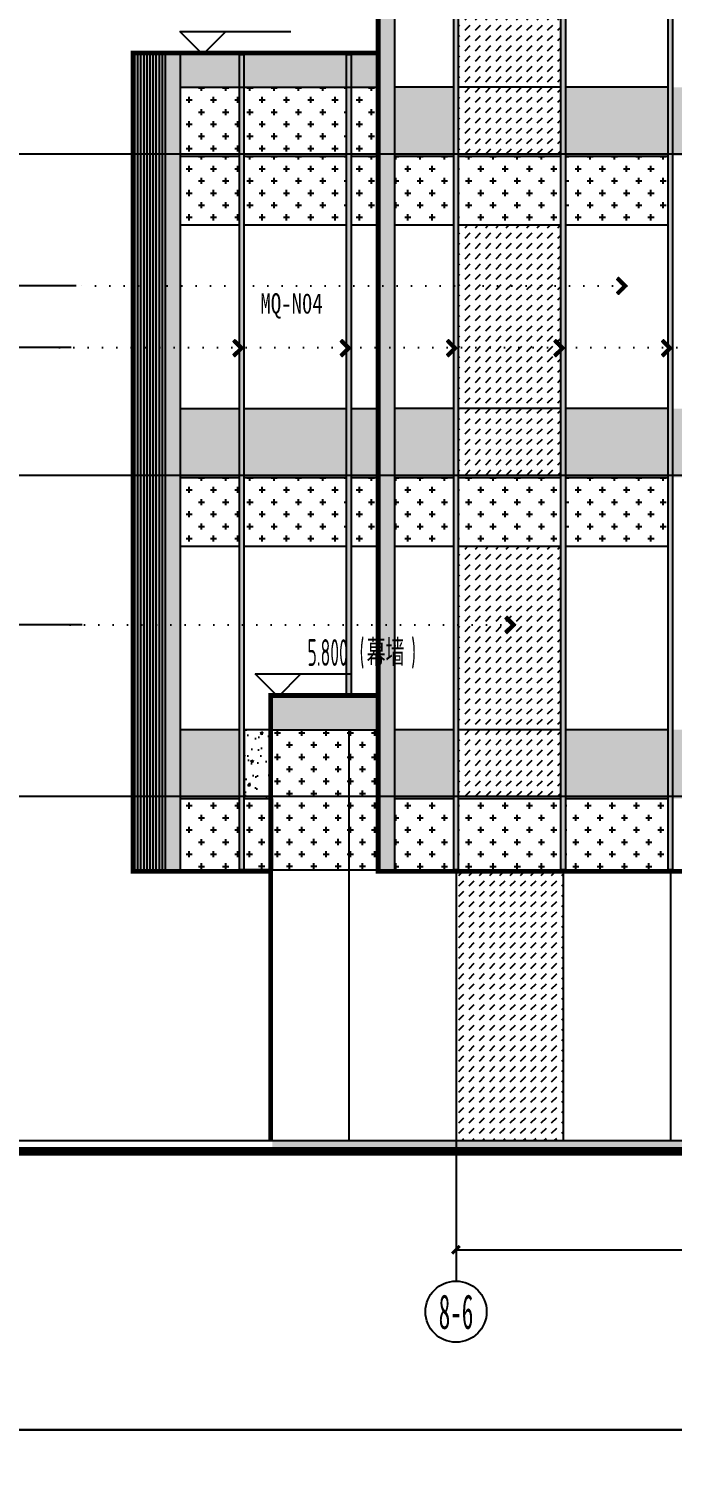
# Model space of a CAD drawing. Extents: x -863035 to 270371, y -8918 to 240488.
# Drawn here: x -387769 to -379364, y 54071 to 72891 of the extents above; entities that cross this region are included whole.
import ezdxf
from ezdxf.enums import TextEntityAlignment as Align

# ---------------------------------------------------------------- set-up
doc = ezdxf.new("R2010")
doc.units = 0
doc.header["$LTSCALE"] = 1000
doc.header["$MEASUREMENT"] = 0
doc.linetypes.add('109-34 轴网$0$L1$0$$AUDIT_BAD_LTYPE1', pattern=[0])
doc.linetypes.add('DOT2', pattern=[0.125, 0, -0.125])
for name, color, linetype in [('01-标注_标高', 200, 'Continuous'), ('01-标注_符号', 200, 'Continuous'), ('01-标注_轴线坐标', 132, 'Continuous'), ('02-TEXT_标注', 130, 'Continuous'), ('02-TEXT_轴号', 7, 'Continuous'), ('05-填充_156', 156, 'Continuous'), ('05-填充_18', 18, 'Continuous'), ('05-填充_天正', 26, 'Continuous'), ('A-C_窗', 140, 'Continuous'), ('AXIS_TEXT', 7, 'Continuous'), ('D_铝板', 181, 'Continuous'), ('E-立面', 255, 'Continuous'), ('E-立面轮廓', 241, 'Continuous')]:
    doc.layers.add(name, color=color, linetype=linetype)
doc.layers.add('04-不打印_辅助线', color=165, linetype='Continuous', plot=False)
doc.styles.add('_TCH_AXIS', font='STXIHEI.TTF')
doc.styles.add('_TCH_DIM', font='ROS1', dxfattribs={"width": 0.75, "bigfont": 'JD'})
doc.styles.add('_TCH_DIM_T3', font='ROS1', dxfattribs={"width": 0.75, "bigfont": 'JD'})
doc.styles.add('_TCH_LABEL', font='', dxfattribs={"width": 0.75})
doc.styles.add('COMPLEX', font='COMPLEX')
doc.styles.add('logo-3', font='', dxfattribs={"width": 0.8})
doc.styles.get('_TCH_LABEL').set_extended_font_data('SimSun')
doc.styles.get('logo-3').set_extended_font_data('SimSun')
doc.dimstyles.new('_TCH_ARCH&&100', dxfattribs={"dimtxt": 350, "dimasz": 100, "dimexe": 250, "dimexo": 300, "dimgap": 100, "dimtad": 1, "dimdec": 0, "dimzin": 0, "dimdsep": 46, "dimtxsty": '_TCH_DIM_T3', "dimblk": 'ARCHTICK', "dimcen": 0.09, "dimclrt": 7, "dimazin": 2, "dimtfac": 1, "dimtdec": 0, "dimtix": 1, "dimtmove": 2, "dimatfit": 3, "dimfxl": 0, "dimtolj": 1, "dimtzin": 0, "dimarcsym": 0})
doc.dimstyles.new('副本 ISO-1', dxfattribs={"dimtxt": 2.5, "dimasz": 1.5, "dimexe": 1.25, "dimexo": 0.625, "dimtad": 1, "dimdec": 0, "dimtxsty": 'logo-3', "dimblk": 'ARCHTICK', "dimcen": 2.5, "dimdle": 1, "dimadec": 0, "dimazin": 0, "dimtfac": 1, "dimtdec": 0, "dimtix": 1, "dimtmove": 0, "dimatfit": 3, "dimldrblk": 'AR', "dimfxl": 0, "dimarcsym": 0})
pattern_1 = [(0, (-514618.61, -72520.96), (158.75, 158.75), [79.375, -238.125]), (90, (-514578.92, -72560.65), (-158.75, 158.75), [79.375, -238.125])]
pattern_2 = [(0, (-514618.61, -68320.96), (158.75, 158.75), [79.375, -238.125]), (90, (-514578.92, -68360.65), (-158.75, 158.75), [79.375, -238.125])]
pattern_3 = [(0, (-514618.61, -67420.96), (158.75, 158.75), [79.375, -238.125]), (90, (-514578.92, -67460.65), (-158.75, 158.75), [79.375, -238.125])]
pattern_4 = [(0, (-911134.57, 9553.57), (158.75, 158.75), [79.375, -238.125]), (90, (-911094.88, 9513.88), (-158.75, 158.75), [79.375, -238.125])]

# ---------------------------------------------------------------- blocks, each defined once
blk = doc.blocks.new('*U25')
at = {"layer": '05-填充_18'}
h = blk.add_hatch(color=256, dxfattribs=at)
h.dxf.hatch_style = 1
h.paths.add_polyline_path([(60, -10350), (0, -10350), (0, 310), (60, 310)])
blk.add_lwpolyline([(60, -10350), (0, -10350), (0, 310), (60, 310)], close=True)
blk = doc.blocks.new('*U32')
at = {"layer": '05-填充_18'}
h = blk.add_hatch(color=256, dxfattribs=at)
h.dxf.hatch_style = 1
h.paths.add_polyline_path([(60, -8090), (0, -8090), (0, 310), (60, 310)])
blk.add_lwpolyline([(60, -8090), (0, -8090), (0, 310), (60, 310)], close=True)
blk = doc.blocks.new('*U23')
at = {"layer": '05-填充_18'}
h = blk.add_hatch(color=256, dxfattribs=at)
h.dxf.hatch_style = 1
h.paths.add_polyline_path([(60, -15050), (0, -15050), (0, 310), (60, 310)])
blk.add_lwpolyline([(60, -15050), (0, -15050), (0, 310), (60, 310)], close=True)
blk = doc.blocks.new('_ArchTick')
at = {"color": 0, "linetype": 'ByBlock', "const_width": 0.4}
blk.add_lwpolyline([(-0.5, -0.5), (0.5, 0.5)], dxfattribs=at)
blk = doc.blocks.new('*X7')
at = {"color": 0}
for p, q in [((-1012.312, 1692.723), (-1012.284, 1692.723)), ((-1012.312, 1692.722), (-1012.312, 1692.723)), ((-1012.311, 1692.724), (-1012.285, 1692.724)), ((-1012.311, 1692.721), (-1012.311, 1692.724)), ((-1012.311, 1692.722), (-1012.283, 1692.722)), ((-1012.31, 1692.725), (-1012.286, 1692.725)), ((-1012.31, 1692.72), (-1012.31, 1692.725)), ((-1012.31, 1692.721), (-1012.282, 1692.721)), ((-1012.309, 1692.726), (-1012.287, 1692.726)), ((-1012.309, 1692.719), (-1012.309, 1692.726)), ((-1012.309, 1692.72), (-1012.281, 1692.72)), ((-1012.308, 1692.727), (-1012.288, 1692.727)), ((-1012.308, 1692.718), (-1012.308, 1692.727)), ((-1012.308, 1692.719), (-1012.28, 1692.719)), ((-1012.307, 1692.728), (-1012.289, 1692.728)), ((-1012.307, 1692.717), (-1012.307, 1692.728)), ((-1012.307, 1692.718), (-1012.279, 1692.718)), ((-1012.306, 1692.729), (-1012.29, 1692.729)), ((-1012.306, 1692.716), (-1012.306, 1692.729)), ((-1012.306, 1692.717), (-1012.278, 1692.717)), ((-1012.305, 1692.73), (-1012.291, 1692.73)), ((-1012.305, 1692.715), (-1012.305, 1692.73)), ((-1012.305, 1692.716), (-1012.277, 1692.716)), ((-1012.304, 1692.731), (-1012.292, 1692.731)), ((-1012.304, 1692.714), (-1012.304, 1692.731)), ((-1012.304, 1692.715), (-1012.276, 1692.715)), ((-1012.303, 1692.732), (-1012.293, 1692.732)), ((-1012.303, 1692.713), (-1012.303, 1692.732)), ((-1012.303, 1692.714), (-1012.275, 1692.714)), ((-1012.302, 1692.733), (-1012.294, 1692.733)), ((-1012.302, 1692.712), (-1012.302, 1692.733)), ((-1012.302, 1692.713), (-1012.274, 1692.713)), ((-1012.301, 1692.734), (-1012.295, 1692.734)), ((-1012.301, 1692.711), (-1012.301, 1692.734)), ((-1012.301, 1692.712), (-1012.273, 1692.712)), ((-1012.3, 1692.735), (-1012.296, 1692.735)), ((-1012.3, 1692.71), (-1012.3, 1692.735)), ((-1012.3, 1692.711), (-1012.272, 1692.711)), ((-1012.299, 1692.736), (-1012.297, 1692.736)), ((-1012.299, 1692.709), (-1012.299, 1692.736)), ((-1012.299, 1692.71), (-1012.271, 1692.71)), ((-1012.298, 1692.708), (-1012.298, 1692.736)), ((-1012.298, 1692.709), (-1012.27, 1692.709)), ((-1012.297, 1692.707), (-1012.297, 1692.735)), ((-1012.297, 1692.708), (-1012.269, 1692.708)), ((-1012.296, 1692.706), (-1012.296, 1692.734)), ((-1012.296, 1692.707), (-1012.268, 1692.707)), ((-1012.295, 1692.705), (-1012.295, 1692.733)), ((-1012.295, 1692.706), (-1012.267, 1692.706)), ((-1012.294, 1692.704), (-1012.294, 1692.732)), ((-1012.294, 1692.705), (-1012.266, 1692.705)), ((-1012.293, 1692.703), (-1012.293, 1692.731)), ((-1012.293, 1692.704), (-1012.265, 1692.704)), ((-1012.292, 1692.702), (-1012.292, 1692.73)), ((-1012.292, 1692.703), (-1012.264, 1692.703)), ((-1012.291, 1692.701), (-1012.291, 1692.729)), ((-1012.291, 1692.702), (-1012.263, 1692.702)), ((-1012.29, 1692.7), (-1012.29, 1692.728)), ((-1012.29, 1692.701), (-1012.262, 1692.701)), ((-1012.289, 1692.699), (-1012.289, 1692.727)), ((-1012.289, 1692.7), (-1012.261, 1692.7)), ((-1012.288, 1692.698), (-1012.288, 1692.726)), ((-1012.288, 1692.699), (-1012.26, 1692.699)), ((-1012.287, 1692.697), (-1012.287, 1692.725)), ((-1012.287, 1692.698), (-1012.259, 1692.698)), ((-1012.286, 1692.696), (-1012.286, 1692.724)), ((-1012.286, 1692.697), (-1012.258, 1692.697)), ((-1012.285, 1692.695), (-1012.285, 1692.723)), ((-1012.285, 1692.696), (-1012.257, 1692.696)), ((-1012.284, 1692.694), (-1012.284, 1692.722)), ((-1012.284, 1692.695), (-1012.256, 1692.695)), ((-1012.283, 1692.693), (-1012.283, 1692.721)), ((-1012.283, 1692.694), (-1012.255, 1692.694)), ((-1012.282, 1692.692), (-1012.282, 1692.72)), ((-1012.282, 1692.693), (-1012.254, 1692.693)), ((-1012.281, 1692.691), (-1012.281, 1692.719)), ((-1012.281, 1692.692), (-1012.253, 1692.692)), ((-1012.28, 1692.69), (-1012.28, 1692.718)), ((-1012.28, 1692.691), (-1012.252, 1692.691)), ((-1012.279, 1692.689), (-1012.279, 1692.717)), ((-1012.279, 1692.69), (-1012.251, 1692.69)), ((-1012.278, 1692.688), (-1012.278, 1692.716)), ((-1012.278, 1692.689), (-1012.25, 1692.689)), ((-1012.277, 1692.687), (-1012.277, 1692.715)), ((-1012.277, 1692.688), (-1012.249, 1692.688)), ((-1012.276, 1692.686), (-1012.276, 1692.714)), ((-1012.276, 1692.687), (-1012.248, 1692.687)), ((-1012.275, 1692.685), (-1012.275, 1692.713)), ((-1012.275, 1692.686), (-1012.247, 1692.686)), ((-1012.274, 1692.684), (-1012.274, 1692.712)), ((-1012.274, 1692.685), (-1012.246, 1692.685)), ((-1012.273, 1692.683), (-1012.273, 1692.711)), ((-1012.273, 1692.684), (-1012.245, 1692.684)), ((-1012.272, 1692.682), (-1012.272, 1692.71)), ((-1012.272, 1692.683), (-1012.244, 1692.683)), ((-1012.271, 1692.681), (-1012.271, 1692.709)), ((-1012.271, 1692.682), (-1012.243, 1692.682)), ((-1012.27, 1692.68), (-1012.27, 1692.708)), ((-1012.27, 1692.681), (-1012.242, 1692.681)), ((-1012.269, 1692.679), (-1012.269, 1692.707)), ((-1012.269, 1692.68), (-1012.241, 1692.68)), ((-1012.268, 1692.678), (-1012.268, 1692.706)), ((-1012.268, 1692.679), (-1012.24, 1692.679)), ((-1012.267, 1692.677), (-1012.267, 1692.705)), ((-1012.267, 1692.678), (-1012.239, 1692.678)), ((-1012.266, 1692.676), (-1012.266, 1692.704)), ((-1012.266, 1692.677), (-1012.238, 1692.677)), ((-1012.265, 1692.675), (-1012.265, 1692.703)), ((-1012.265, 1692.676), (-1012.237, 1692.676)), ((-1012.264, 1692.674), (-1012.264, 1692.702)), ((-1012.264, 1692.675), (-1012.236, 1692.675)), ((-1012.263, 1692.673), (-1012.263, 1692.701)), ((-1012.263, 1692.674), (-1012.235, 1692.674)), ((-1012.262, 1692.672), (-1012.262, 1692.7)), ((-1012.262, 1692.673), (-1012.234, 1692.673)), ((-1012.261, 1692.671), (-1012.261, 1692.699)), ((-1012.261, 1692.672), (-1012.233, 1692.672)), ((-1012.26, 1692.67), (-1012.26, 1692.698)), ((-1012.259, 1692.642), (-1012.259, 1692.697)), ((-1012.258, 1692.643), (-1012.258, 1692.696)), ((-1012.257, 1692.644), (-1012.257, 1692.695)), ((-1012.256, 1692.645), (-1012.256, 1692.694)), ((-1012.255, 1692.646), (-1012.255, 1692.693)), ((-1012.254, 1692.647), (-1012.254, 1692.692)), ((-1012.253, 1692.648), (-1012.253, 1692.691)), ((-1012.252, 1692.649), (-1012.252, 1692.69)), ((-1012.251, 1692.65), (-1012.251, 1692.689)), ((-1012.25, 1692.651), (-1012.25, 1692.688)), ((-1012.249, 1692.652), (-1012.249, 1692.687)), ((-1012.248, 1692.653), (-1012.248, 1692.686)), ((-1012.247, 1692.654), (-1012.247, 1692.685)), ((-1012.246, 1692.655), (-1012.246, 1692.684)), ((-1012.245, 1692.656), (-1012.245, 1692.683)), ((-1012.244, 1692.657), (-1012.244, 1692.682)), ((-1012.243, 1692.658), (-1012.243, 1692.681)), ((-1012.242, 1692.659), (-1012.242, 1692.68)), ((-1012.241, 1692.66), (-1012.241, 1692.679)), ((-1012.24, 1692.661), (-1012.24, 1692.678)), ((-1012.239, 1692.662), (-1012.239, 1692.677)), ((-1012.238, 1692.663), (-1012.238, 1692.676)), ((-1012.237, 1692.664), (-1012.237, 1692.675)), ((-1012.236, 1692.665), (-1012.236, 1692.674)), ((-1012.235, 1692.666), (-1012.235, 1692.673)), ((-1012.234, 1692.667), (-1012.234, 1692.672)), ((-1012.312, 1692.618), (-1012.283, 1692.618)), ((-1012.312, 1692.617), (-1012.312, 1692.618)), ((-1012.311, 1692.619), (-1012.282, 1692.619)), ((-1012.311, 1692.616), (-1012.311, 1692.619)), ((-1012.311, 1692.617), (-1012.284, 1692.617)), ((-1012.31, 1692.62), (-1012.281, 1692.62)), ((-1012.31, 1692.615), (-1012.31, 1692.62)), ((-1012.31, 1692.616), (-1012.285, 1692.616)), ((-1012.309, 1692.621), (-1012.28, 1692.621)), ((-1012.309, 1692.614), (-1012.309, 1692.621)), ((-1012.309, 1692.615), (-1012.286, 1692.615)), ((-1012.308, 1692.622), (-1012.279, 1692.622)), ((-1012.308, 1692.613), (-1012.308, 1692.622)), ((-1012.308, 1692.614), (-1012.287, 1692.614)), ((-1012.307, 1692.623), (-1012.278, 1692.623)), ((-1012.307, 1692.612), (-1012.307, 1692.623)), ((-1012.307, 1692.613), (-1012.288, 1692.613)), ((-1012.306, 1692.624), (-1012.277, 1692.624)), ((-1012.306, 1692.611), (-1012.306, 1692.624)), ((-1012.306, 1692.612), (-1012.289, 1692.612)), ((-1012.305, 1692.625), (-1012.276, 1692.625)), ((-1012.305, 1692.61), (-1012.305, 1692.625)), ((-1012.305, 1692.611), (-1012.29, 1692.611)), ((-1012.304, 1692.626), (-1012.275, 1692.626)), ((-1012.304, 1692.609), (-1012.304, 1692.626)), ((-1012.304, 1692.61), (-1012.291, 1692.61)), ((-1012.303, 1692.627), (-1012.274, 1692.627)), ((-1012.303, 1692.608), (-1012.303, 1692.627)), ((-1012.303, 1692.609), (-1012.292, 1692.609)), ((-1012.302, 1692.628), (-1012.273, 1692.628)), ((-1012.302, 1692.607), (-1012.302, 1692.628)), ((-1012.302, 1692.608), (-1012.293, 1692.608)), ((-1012.301, 1692.629), (-1012.272, 1692.629)), ((-1012.301, 1692.606), (-1012.301, 1692.629)), ((-1012.301, 1692.607), (-1012.294, 1692.607)), ((-1012.3, 1692.63), (-1012.271, 1692.63)), ((-1012.3, 1692.605), (-1012.3, 1692.63)), ((-1012.3, 1692.606), (-1012.295, 1692.606)), ((-1012.299, 1692.631), (-1012.27, 1692.631)), ((-1012.299, 1692.604), (-1012.299, 1692.631)), ((-1012.299, 1692.605), (-1012.296, 1692.605)), ((-1012.298, 1692.632), (-1012.269, 1692.632)), ((-1012.298, 1692.603), (-1012.298, 1692.632)), ((-1012.298, 1692.604), (-1012.297, 1692.604)), ((-1012.297, 1692.633), (-1012.268, 1692.633)), ((-1012.297, 1692.604), (-1012.297, 1692.633)), ((-1012.296, 1692.634), (-1012.267, 1692.634)), ((-1012.296, 1692.605), (-1012.296, 1692.634)), ((-1012.295, 1692.635), (-1012.266, 1692.635)), ((-1012.295, 1692.606), (-1012.295, 1692.635)), ((-1012.294, 1692.636), (-1012.265, 1692.636)), ((-1012.294, 1692.607), (-1012.294, 1692.636)), ((-1012.293, 1692.637), (-1012.264, 1692.637)), ((-1012.293, 1692.608), (-1012.293, 1692.637)), ((-1012.292, 1692.638), (-1012.263, 1692.638)), ((-1012.292, 1692.609), (-1012.292, 1692.638)), ((-1012.291, 1692.639), (-1012.262, 1692.639)), ((-1012.291, 1692.61), (-1012.291, 1692.639)), ((-1012.29, 1692.64), (-1012.261, 1692.64)), ((-1012.29, 1692.611), (-1012.29, 1692.64)), ((-1012.289, 1692.641), (-1012.26, 1692.641)), ((-1012.289, 1692.612), (-1012.289, 1692.641)), ((-1012.288, 1692.642), (-1012.259, 1692.642)), ((-1012.288, 1692.613), (-1012.288, 1692.642)), ((-1012.287, 1692.643), (-1012.258, 1692.643)), ((-1012.287, 1692.614), (-1012.287, 1692.643)), ((-1012.286, 1692.644), (-1012.257, 1692.644)), ((-1012.286, 1692.615), (-1012.286, 1692.644)), ((-1012.285, 1692.645), (-1012.256, 1692.645)), ((-1012.285, 1692.616), (-1012.285, 1692.645)), ((-1012.284, 1692.646), (-1012.255, 1692.646)), ((-1012.284, 1692.617), (-1012.284, 1692.646)), ((-1012.283, 1692.647), (-1012.254, 1692.647)), ((-1012.283, 1692.618), (-1012.283, 1692.647)), ((-1012.282, 1692.648), (-1012.253, 1692.648)), ((-1012.282, 1692.619), (-1012.282, 1692.648)), ((-1012.281, 1692.649), (-1012.252, 1692.649)), ((-1012.281, 1692.62), (-1012.281, 1692.649)), ((-1012.28, 1692.65), (-1012.251, 1692.65)), ((-1012.28, 1692.621), (-1012.28, 1692.65)), ((-1012.279, 1692.651), (-1012.25, 1692.651)), ((-1012.279, 1692.622), (-1012.279, 1692.651)), ((-1012.278, 1692.652), (-1012.249, 1692.652)), ((-1012.278, 1692.623), (-1012.278, 1692.652)), ((-1012.277, 1692.653), (-1012.248, 1692.653)), ((-1012.277, 1692.624), (-1012.277, 1692.653)), ((-1012.276, 1692.654), (-1012.247, 1692.654)), ((-1012.276, 1692.625), (-1012.276, 1692.654)), ((-1012.275, 1692.655), (-1012.246, 1692.655)), ((-1012.275, 1692.626), (-1012.275, 1692.655)), ((-1012.274, 1692.656), (-1012.245, 1692.656)), ((-1012.274, 1692.627), (-1012.274, 1692.656)), ((-1012.273, 1692.657), (-1012.244, 1692.657)), ((-1012.273, 1692.628), (-1012.273, 1692.657)), ((-1012.272, 1692.658), (-1012.243, 1692.658)), ((-1012.272, 1692.629), (-1012.272, 1692.658)), ((-1012.271, 1692.659), (-1012.242, 1692.659)), ((-1012.271, 1692.63), (-1012.271, 1692.659)), ((-1012.27, 1692.66), (-1012.241, 1692.66)), ((-1012.27, 1692.631), (-1012.27, 1692.66)), ((-1012.269, 1692.661), (-1012.24, 1692.661)), ((-1012.269, 1692.632), (-1012.269, 1692.661)), ((-1012.268, 1692.662), (-1012.239, 1692.662)), ((-1012.268, 1692.633), (-1012.268, 1692.662)), ((-1012.267, 1692.663), (-1012.238, 1692.663)), ((-1012.267, 1692.634), (-1012.267, 1692.663)), ((-1012.266, 1692.664), (-1012.237, 1692.664)), ((-1012.266, 1692.635), (-1012.266, 1692.664)), ((-1012.265, 1692.665), (-1012.236, 1692.665)), ((-1012.265, 1692.636), (-1012.265, 1692.665)), ((-1012.264, 1692.666), (-1012.235, 1692.666)), ((-1012.264, 1692.637), (-1012.264, 1692.666)), ((-1012.263, 1692.667), (-1012.234, 1692.667)), ((-1012.263, 1692.638), (-1012.263, 1692.667)), ((-1012.262, 1692.668), (-1012.233, 1692.668)), ((-1012.262, 1692.639), (-1012.262, 1692.668)), ((-1012.261, 1692.669), (-1012.232, 1692.669)), ((-1012.261, 1692.64), (-1012.261, 1692.669)), ((-1012.26, 1692.671), (-1012.232, 1692.671)), ((-1012.26, 1692.67), (-1012.231, 1692.67)), ((-1012.26, 1692.641), (-1012.26, 1692.67)), ((-1012.233, 1692.668), (-1012.233, 1692.671)), ((-1012.232, 1692.669), (-1012.232, 1692.67))]:
    blk.add_line(p, q, dxfattribs=at)
blk = doc.blocks.new('A-ARROW')
blk.add_lwpolyline([(0.081, 0.052), (0.067, 0.067), (0, 0), (0.067, -0.067), (0.081, -0.052), (0.028, 0)], close=True)
at = {"rotation": 180}
blk.add_blockref('*X7', (-1012.231, 1692.67), dxfattribs=at)
blk = doc.blocks.new('AR')
at = {"xscale": -21.59999999986031, "yscale": 21.59999999999127, "zscale": 21.6, "rotation": 359.9999997162888}
blk.add_blockref('A-ARROW', (0, 0), dxfattribs=at)
blk = doc.blocks.new('_AXISO')
blk.add_circle((0, 0), 0.5)
at = {"layer": 'AXIS_TEXT', "style": 'COMPLEX', "width": 1.041667}
blk.add_attdef('A', text='', height=0.56, dxfattribs=at).set_placement((-0.25, -0.28), (0.25, -0.28), align=Align.FIT)
blk = doc.blocks.new('*D209')
at = {"layer": '01-标注_轴线坐标', "color": 0, "lineweight": -2, "transparency": 16777216}
for p, q in [((-382188, 58827), (-382188, 56677)), ((-373788, 58827), (-373788, 56677)), ((-382188, 56927), (-373788, 56927))]:
    blk.add_line(p, q, dxfattribs=at)
at = {"layer": 'Defpoints', "color": 0, "transparency": 16777216}
for p in [(-382188, 59127), (-373788, 59127), (-373788, 56927)]:
    blk.add_point(p, dxfattribs=at)
at = {"layer": '01-标注_轴线坐标', "color": 0, "lineweight": -2, "transparency": 16777216, "xscale": 100, "yscale": 100, "zscale": 100, "rotation": 180}
blk.add_blockref('_ArchTick', (-382188, 56927), dxfattribs=at)
at = {"layer": '01-标注_轴线坐标', "color": 0, "lineweight": -2, "transparency": 16777216, "xscale": 100, "yscale": 100, "zscale": 100}
blk.add_blockref('_ArchTick', (-373788, 56927), dxfattribs=at)
at = {"layer": '01-标注_轴线坐标', "color": 7, "transparency": 16777216, "insert": (-377988, 57202), "char_height": 350, "attachment_point": 5, "style": '_TCH_DIM_T3'}
blk.add_mtext('\\A1;8400', dxfattribs=at)
blk = doc.blocks.new('jyhdrtjy')
at = {"layer": '05-填充_156'}
h = blk.add_hatch(dxfattribs=at)
h.set_pattern_fill('DASH', color=256, scale=100, angle=45)
h.set_pattern_definition([(45, (-514618.61, -64120.96), (1e-14, 134.703842), [95.25, -95.25])])
h.paths.add_polyline_path([(15697.8, -7548.3), (14357.8, -7548.3), (14357.8, -10848.3), (15697.8, -10848.3)])
h = blk.add_hatch(dxfattribs=at)
h.set_pattern_fill('CROSS', color=136, scale=100)
h.set_pattern_definition(pattern_3)
h.paths.add_polyline_path([(11497.8, -9948.3), (10727.8, -9948.3), (10727.8, -10848.3), (11497.8, -10848.3)])
h = blk.add_hatch(dxfattribs=at)
h.set_pattern_fill('CROSS', color=136, scale=100)
h.set_pattern_definition(pattern_3)
h.paths.add_polyline_path([(12897.8, -9948.3), (11557.8, -9948.3), (11557.8, -10848.3), (12897.8, -10848.3)])
h = blk.add_hatch(dxfattribs=at)
h.set_pattern_fill('CROSS', color=136, scale=100)
h.set_pattern_definition(pattern_3)
h.paths.add_polyline_path([(13327.8, -9948.3), (12957.8, -9948.3), (12957.8, -10848.3), (13327.8, -10848.3)])
h = blk.add_hatch(dxfattribs=at)
h.set_pattern_fill('CROSS', color=136, scale=100)
h.set_pattern_definition(pattern_2)
h.paths.add_polyline_path([(11497.8, -10848.3), (10727.8, -10848.3), (10727.8, -11748.3), (11497.8, -11748.3)])
h = blk.add_hatch(dxfattribs=at)
h.set_pattern_fill('CROSS', color=136, scale=100)
h.set_pattern_definition(pattern_2)
h.paths.add_polyline_path([(12897.8, -10848.3), (11557.8, -10848.3), (11557.8, -11748.3), (12897.8, -11748.3)])
h = blk.add_hatch(dxfattribs=at)
h.set_pattern_fill('CROSS', color=136, scale=100)
h.set_pattern_definition(pattern_2)
h.paths.add_polyline_path([(13327.8, -10848.3), (12957.8, -10848.3), (12957.8, -11748.3), (13327.8, -11748.3)])
h = blk.add_hatch(dxfattribs=at)
h.set_pattern_fill('CROSS', color=136, scale=100)
h.set_pattern_definition(pattern_2)
h.paths.add_polyline_path([(14297.8, -10848.3), (13527.8, -10848.3), (13527.8, -11748.3), (14297.8, -11748.3)])
h = blk.add_hatch(dxfattribs=at)
h.set_pattern_fill('CROSS', color=136, scale=100)
h.set_pattern_definition(pattern_2)
h.paths.add_polyline_path([(15697.8, -10848.3), (14357.8, -10848.3), (14357.8, -11748.3), (15697.8, -11748.3)])
h = blk.add_hatch(dxfattribs=at)
h.set_pattern_fill('CROSS', color=136, scale=100)
h.set_pattern_definition(pattern_2)
h.paths.add_polyline_path([(17097.8, -10848.3), (15757.8, -10848.3), (15757.8, -11748.3), (17097.8, -11748.3)])
h = blk.add_hatch(dxfattribs=at)
h.set_pattern_fill('DASH', color=256, scale=100, angle=45)
h.set_pattern_definition([(45, (-514618.61, -68320.96), (1e-14, 134.703842), [95.25, -95.25])])
h.paths.add_polyline_path([(15697.8, -11748.3), (14357.8, -11748.3), (14357.8, -15048.3), (15697.8, -15048.3)])
h = blk.add_hatch(dxfattribs=at)
h.set_pattern_fill('CROSS', color=136, scale=100)
h.set_pattern_definition(pattern_1)
h.paths.add_polyline_path([(11497.8, -15048.3), (10727.8, -15048.3), (10727.8, -15948.3), (11497.8, -15948.3)])
h = blk.add_hatch(dxfattribs=at)
h.set_pattern_fill('CROSS', color=136, scale=100)
h.set_pattern_definition(pattern_1)
h.paths.add_polyline_path([(11557.8, -15048.3), (11557.8, -15948.3), (12897.8, -15948.3), (12897.8, -15048.3)])
h = blk.add_hatch(dxfattribs=at)
h.set_pattern_fill('CROSS', color=136, scale=100)
h.set_pattern_definition(pattern_1)
h.paths.add_polyline_path([(13327.8, -15048.3), (12957.8, -15048.3), (12957.8, -15948.3), (13327.8, -15948.3)])
h = blk.add_hatch(dxfattribs=at)
h.set_pattern_fill('CROSS', color=136, scale=100)
h.set_pattern_definition(pattern_1)
h.paths.add_polyline_path([(14297.8, -15048.3), (13527.8, -15048.3), (13527.8, -15948.3), (14297.8, -15948.3)])
h = blk.add_hatch(dxfattribs=at)
h.set_pattern_fill('CROSS', color=136, scale=100)
h.set_pattern_definition(pattern_1)
h.paths.add_polyline_path([(14357.8, -15048.3), (14357.8, -15948.3), (15697.8, -15948.3), (15697.8, -15048.3)])
h = blk.add_hatch(dxfattribs=at)
h.set_pattern_fill('CROSS', color=136, scale=100)
h.set_pattern_definition(pattern_1)
h.paths.add_polyline_path([(15757.8, -15048.3), (15757.8, -15948.3), (17097.8, -15948.3), (17097.8, -15048.3)])
h = blk.add_hatch(dxfattribs=at)
h.set_pattern_fill('DASH', color=256, scale=100, angle=45)
h.set_pattern_definition([(45, (-514618.61, -72520.96), (1e-14, 134.703842), [95.25, -95.25])])
h.paths.add_polyline_path([(15697.8, -15948.3), (14357.8, -15948.3), (14357.8, -19248.3), (15697.8, -19248.3)])
h = blk.add_hatch(dxfattribs=at)
h.set_pattern_fill('CROSS', color=136, scale=100)
h.set_pattern_definition(pattern_1)
h.paths.add_polyline_path([(11497.8, -19248.3), (10727.8, -19248.3), (10727.8, -20178.3), (11497.8, -20178.3)])
h = blk.add_hatch(dxfattribs=at)
h.set_pattern_fill('CROSS', color=136, scale=100)
h.set_pattern_definition(pattern_1)
h.paths.add_polyline_path([(14297.8, -19248.3), (13527.8, -19248.3), (13527.8, -20178.3), (14297.8, -20178.3)])
h = blk.add_hatch(dxfattribs=at)
h.set_pattern_fill('CROSS', color=136, scale=100)
h.set_pattern_definition(pattern_1)
h.paths.add_polyline_path([(15697.8, -20178.3), (15697.8, -19248.3), (14357.8, -19248.3), (14357.8, -20178.3)])
h = blk.add_hatch(dxfattribs=at)
h.set_pattern_fill('CROSS', color=136, scale=100)
h.set_pattern_definition([(0, (-513218.61, -72520.96), (158.75, 158.75), [79.375, -238.125]), (90, (-513178.92, -72560.65), (-158.75, 158.75), [79.375, -238.125])])
h.paths.add_polyline_path([(17097.8, -19248.3), (15757.8, -19248.3), (15757.8, -20178.3), (17097.8, -20178.3)])
at = {"layer": '05-填充_18'}
h = blk.add_hatch(color=256, dxfattribs=at)
h.dxf.hatch_style = 1
h.paths.add_polyline_path([(13527.8, -4818.3), (13327.8, -4818.3), (13327.8, -20178.3), (13527.8, -20178.3)])
h = blk.add_hatch(color=256, dxfattribs=at)
h.dxf.hatch_style = 1
h.paths.add_polyline_path([(10727.8, -9518.3), (10127.8, -9518.3), (10127.8, -20178.3), (10727.8, -20178.3)])
h = blk.add_hatch(color=256, dxfattribs=at)
h.dxf.hatch_style = 1
h.paths.add_polyline_path([(13327.8, -9518.3), (10727.8, -9518.3), (10727.8, -9948.3), (13327.8, -9948.3)])
at = {"layer": '05-填充_天正'}
h = blk.add_hatch(dxfattribs=at)
h.set_pattern_fill('AR-CONC', color=256, scale=200)
h.set_pattern_definition([(50, (396515.96, -166974.53), (364.36934, -31.87817), [38.1, -419.1]), (355, (396515.96, -166974.53), (-70.48565, 382.1133), [30.48, -335.28]), (100.451, (396546.32, -166977.2), (293.885, 350.23338), [32.38, -356.18]), (46.1842, (396515.96, -166872.93), (542.1581, -84.08466), [57.15, -628.65]), (96.6356, (396561.14, -166879.94), (474.8085, 494.8511), [48.57, -534.27]), (351.184, (396515.96, -166872.93), (474.8092, 494.8502), [45.72, -502.92]), (21, (396566.76, -166898.33), (303.22976, -204.53104), [38.1, -419.1]), (326, (396566.76, -166898.33), (123.60406, 368.37593), [30.48, -335.28]), (71.4514, (396592.03, -166915.38), (426.83298, 163.84572), [32.38, -356.18]), (37.5, (396515.96, -166974.53), (6.177207, 169.110078), [0, -331.216, 0, -340.36, 0, -336.55]), (7.5, (396515.96, -166974.53), (133.639325, 200.36115), [0, -194.056, 0, -323.596, 0, -128.27]), (327.5, (396402.68, -166974.53), (271.18119, -11.45749), [0, -127, 0, -396.24, 0, -525.78]), (317.5, (396351.88, -166974.53), (296.25836, 50.85298), [0, -165.1, 0, -263.144, 0, -373.38])])
h.paths.add_polyline_path([(59157.8, -10848.3), (59927.8, -10848.3), (59927.8, -9948.3), (59157.8, -9948.3)])
h.paths.add_polyline_path([(57757.8, -10848.3), (59097.8, -10848.3), (59097.8, -9948.3), (57757.8, -9948.3)])
h.paths.add_polyline_path([(53557.8, -9948.3), (54897.8, -9948.3), (54897.8, -10848.3), (53557.8, -10848.3)])
h.paths.add_polyline_path([(52157.8, -10848.3), (53497.8, -10848.3), (53497.8, -9948.3), (52157.8, -9948.3)])
h.paths.add_polyline_path([(50757.8, -9948.3), (52097.8, -9948.3), (52097.8, -10848.3), (50757.8, -10848.3)])
h.paths.add_polyline_path([(49357.8, -10848.3), (50697.8, -10848.3), (50697.8, -9948.3), (49357.8, -9948.3)])
h.paths.add_polyline_path([(47957.8, -10848.3), (48727.8, -10848.3), (48727.8, -9948.3), (47957.8, -9948.3)])
h.paths.add_polyline_path([(46557.8, -9948.3), (47897.8, -9948.3), (47897.8, -10848.3), (46557.8, -10848.3)])
h.paths.add_polyline_path([(45157.8, -10848.3), (46497.8, -10848.3), (46497.8, -9948.3), (45157.8, -9948.3)])
h.paths.add_polyline_path([(43757.8, -10848.3), (45097.8, -10848.3), (45097.8, -9948.3), (43757.8, -9948.3)])
h.paths.add_polyline_path([(42357.8, -9948.3), (43127.8, -9948.3), (43127.8, -10848.3), (42357.8, -10848.3)])
h.paths.add_polyline_path([(40957.8, -10848.3), (42297.8, -10848.3), (42297.8, -9948.3), (40957.8, -9948.3)])
h.paths.add_polyline_path([(36757.8, -10848.3), (38097.8, -10848.3), (38097.8, -9948.3), (36757.8, -9948.3)])
h.paths.add_polyline_path([(35357.8, -9948.3), (36697.8, -9948.3), (36697.8, -10848.3), (35357.8, -10848.3)])
h.paths.add_polyline_path([(33957.8, -10848.3), (35297.8, -10848.3), (35297.8, -9948.3), (33957.8, -9948.3)])
h.paths.add_polyline_path([(32557.8, -9948.3), (33897.8, -9948.3), (33897.8, -10848.3), (32557.8, -10848.3)])
h.paths.add_polyline_path([(32127.8, -10848.3), (32497.8, -10848.3), (32497.8, -9948.3), (32127.8, -9948.3)])
h.paths.add_polyline_path([(31157.8, -10848.3), (31927.8, -10848.3), (31927.8, -9948.3), (31157.8, -9948.3)])
h.paths.add_polyline_path([(28357.8, -9948.3), (29697.8, -9948.3), (29697.8, -10848.3), (28357.8, -10848.3)])
h.paths.add_polyline_path([(26957.8, -10848.3), (28297.8, -10848.3), (28297.8, -9948.3), (26957.8, -9948.3)])
h.paths.add_polyline_path([(25557.8, -9948.3), (26897.8, -9948.3), (26897.8, -10848.3), (25557.8, -10848.3)])
h.paths.add_polyline_path([(24157.8, -10848.3), (25497.8, -10848.3), (25497.8, -9948.3), (24157.8, -9948.3)])
h.paths.add_polyline_path([(19957.8, -9948.3), (21297.8, -9948.3), (21297.8, -10848.3), (19957.8, -10848.3)])
h.paths.add_polyline_path([(18557.8, -10848.3), (19897.8, -10848.3), (19897.8, -9948.3), (18557.8, -9948.3)])
h.paths.add_polyline_path([(17157.8, -10848.3), (18497.8, -10848.3), (18497.8, -9948.3), (17157.8, -9948.3)])
h.paths.add_polyline_path([(15757.8, -10848.3), (17097.8, -10848.3), (17097.8, -9948.3), (15757.8, -9948.3)])
h.paths.add_polyline_path([(13527.8, -10848.3), (14297.8, -10848.3), (14297.8, -9948.3), (13527.8, -9948.3)])
h = blk.add_hatch(dxfattribs=at)
h.set_pattern_fill('AR-CONC', color=256, scale=200)
h.set_pattern_definition([(50, (396515.96, -171174.53), (364.36934, -31.87817), [38.1, -419.1]), (355, (396515.96, -171174.53), (-70.48565, 382.1133), [30.48, -335.28]), (100.451, (396546.32, -171177.2), (293.885, 350.23338), [32.38, -356.18]), (46.1842, (396515.96, -171072.93), (542.1581, -84.08466), [57.15, -628.65]), (96.6356, (396561.14, -171079.94), (474.8085, 494.8511), [48.57, -534.27]), (351.184, (396515.96, -171072.93), (474.8092, 494.8502), [45.72, -502.92]), (21, (396566.76, -171098.33), (303.22976, -204.53104), [38.1, -419.1]), (326, (396566.76, -171098.33), (123.60406, 368.37593), [30.48, -335.28]), (71.4514, (396592.03, -171115.38), (426.83298, 163.84572), [32.38, -356.18]), (37.5, (396515.96, -171174.53), (6.177207, 169.110078), [0, -331.216, 0, -340.36, 0, -336.55]), (7.5, (396515.96, -171174.53), (133.639325, 200.36115), [0, -194.056, 0, -323.596, 0, -128.27]), (327.5, (396402.68, -171174.53), (271.18119, -11.45749), [0, -127, 0, -396.24, 0, -525.78]), (317.5, (396351.88, -171174.53), (296.25836, 50.85298), [0, -165.1, 0, -263.144, 0, -373.38])])
h.paths.add_polyline_path([(60127.8, -14148.3), (61327.8, -14148.3), (61327.8, -15048.3), (60127.8, -15048.3)])
h.paths.add_polyline_path([(59157.8, -15048.3), (59927.8, -15048.3), (59927.8, -14148.3), (59157.8, -14148.3)])
h.paths.add_polyline_path([(57757.8, -15048.3), (59097.8, -15048.3), (59097.8, -14148.3), (57757.8, -14148.3)])
h.paths.add_polyline_path([(53557.8, -14148.3), (54897.8, -14148.3), (54897.8, -15048.3), (53557.8, -15048.3)])
h.paths.add_polyline_path([(52157.8, -15048.3), (53497.8, -15048.3), (53497.8, -14148.3), (52157.8, -14148.3)])
h.paths.add_polyline_path([(50757.8, -14148.3), (52097.8, -14148.3), (52097.8, -15048.3), (50757.8, -15048.3)])
h.paths.add_polyline_path([(49357.8, -15048.3), (50697.8, -15048.3), (50697.8, -14148.3), (49357.8, -14148.3)])
h.paths.add_polyline_path([(47957.8, -15048.3), (48727.8, -15048.3), (48727.8, -14148.3), (47957.8, -14148.3)])
h.paths.add_polyline_path([(46557.8, -14148.3), (47897.8, -14148.3), (47897.8, -15048.3), (46557.8, -15048.3)])
h.paths.add_polyline_path([(45157.8, -15048.3), (46497.8, -15048.3), (46497.8, -14148.3), (45157.8, -14148.3)])
h.paths.add_polyline_path([(43757.8, -15048.3), (45097.8, -15048.3), (45097.8, -14148.3), (43757.8, -14148.3)])
h.paths.add_polyline_path([(42357.8, -14148.3), (43127.8, -14148.3), (43127.8, -15048.3), (42357.8, -15048.3)])
h.paths.add_polyline_path([(40957.8, -15048.3), (42297.8, -15048.3), (42297.8, -14148.3), (40957.8, -14148.3)])
h.paths.add_polyline_path([(36757.8, -15048.3), (38097.8, -15048.3), (38097.8, -14148.3), (36757.8, -14148.3)])
h.paths.add_polyline_path([(35357.8, -14148.3), (36697.8, -14148.3), (36697.8, -15048.3), (35357.8, -15048.3)])
h.paths.add_polyline_path([(33957.8, -15048.3), (35297.8, -15048.3), (35297.8, -14148.3), (33957.8, -14148.3)])
h.paths.add_polyline_path([(32557.8, -14148.3), (33897.8, -14148.3), (33897.8, -15048.3), (32557.8, -15048.3)])
h.paths.add_polyline_path([(32127.8, -15048.3), (32497.8, -15048.3), (32497.8, -14148.3), (32127.8, -14148.3)])
h.paths.add_polyline_path([(31157.8, -15048.3), (31927.8, -15048.3), (31927.8, -14148.3), (31157.8, -14148.3)])
h.paths.add_polyline_path([(28357.8, -14148.3), (29697.8, -14148.3), (29697.8, -15048.3), (28357.8, -15048.3)])
h.paths.add_polyline_path([(26957.8, -15048.3), (28297.8, -15048.3), (28297.8, -14148.3), (26957.8, -14148.3)])
h.paths.add_polyline_path([(25557.8, -14148.3), (26897.8, -14148.3), (26897.8, -15048.3), (25557.8, -15048.3)])
h.paths.add_polyline_path([(24157.8, -15048.3), (25497.8, -15048.3), (25497.8, -14148.3), (24157.8, -14148.3)])
h.paths.add_polyline_path([(19957.8, -14148.3), (21297.8, -14148.3), (21297.8, -15048.3), (19957.8, -15048.3)])
h.paths.add_polyline_path([(18557.8, -15048.3), (19897.8, -15048.3), (19897.8, -14148.3), (18557.8, -14148.3)])
h.paths.add_polyline_path([(17157.8, -15048.3), (18497.8, -15048.3), (18497.8, -14148.3), (17157.8, -14148.3)])
h.paths.add_polyline_path([(15757.8, -15048.3), (17097.8, -15048.3), (17097.8, -14148.3), (15757.8, -14148.3)])
h.paths.add_polyline_path([(13527.8, -15048.3), (14297.8, -15048.3), (14297.8, -14148.3), (13527.8, -14148.3)])
h.paths.add_polyline_path([(12957.8, -14148.3), (13327.8, -14148.3), (13327.8, -15048.3), (12957.8, -15048.3)])
h.paths.add_polyline_path([(11557.8, -15048.3), (12897.8, -15048.3), (12897.8, -14148.3), (11557.8, -14148.3)])
h.paths.add_polyline_path([(10727.8, -15048.3), (11497.8, -15048.3), (11497.8, -14148.3), (10727.8, -14148.3)])
h = blk.add_hatch(dxfattribs=at)
h.set_pattern_fill('AR-CONC', color=256, scale=200)
h.set_pattern_definition([(50, (396515.96, -175374.53), (364.36934, -31.87817), [38.1, -419.1]), (355, (396515.96, -175374.53), (-70.48565, 382.1133), [30.48, -335.28]), (100.451, (396546.32, -175377.2), (293.885, 350.23338), [32.38, -356.18]), (46.1842, (396515.96, -175272.93), (542.1581, -84.08466), [57.15, -628.65]), (96.6356, (396561.14, -175279.94), (474.8085, 494.8511), [48.57, -534.27]), (351.184, (396515.96, -175272.93), (474.8092, 494.8502), [45.72, -502.92]), (21, (396566.76, -175298.33), (303.22976, -204.53104), [38.1, -419.1]), (326, (396566.76, -175298.33), (123.60406, 368.37593), [30.48, -335.28]), (71.4514, (396592.03, -175315.38), (426.83298, 163.84572), [32.38, -356.18]), (37.5, (396515.96, -175374.53), (6.177207, 169.110078), [0, -331.216, 0, -340.36, 0, -336.55]), (7.5, (396515.96, -175374.53), (133.639325, 200.36115), [0, -194.056, 0, -323.596, 0, -128.27]), (327.5, (396402.68, -175374.53), (271.18119, -11.45749), [0, -127, 0, -396.24, 0, -525.78]), (317.5, (396351.88, -175374.53), (296.25836, 50.85298), [0, -165.1, 0, -263.144, 0, -373.38])])
h.paths.add_polyline_path([(60127.8, -18348.3), (61327.8, -18348.3), (61327.8, -19248.3), (60127.8, -19248.3)])
h.paths.add_polyline_path([(59157.8, -19248.3), (59927.8, -19248.3), (59927.8, -18348.3), (59157.8, -18348.3)])
h.paths.add_polyline_path([(57757.8, -19248.3), (59097.8, -19248.3), (59097.8, -18348.3), (57757.8, -18348.3)])
h.paths.add_polyline_path([(53557.8, -18348.3), (54897.8, -18348.3), (54897.8, -19248.3), (53557.8, -19248.3)])
h.paths.add_polyline_path([(52157.8, -19248.3), (53497.8, -19248.3), (53497.8, -18348.3), (52157.8, -18348.3)])
h.paths.add_polyline_path([(50757.8, -18348.3), (52097.8, -18348.3), (52097.8, -19248.3), (50757.8, -19248.3)])
h.paths.add_polyline_path([(49357.8, -19248.3), (50697.8, -19248.3), (50697.8, -18348.3), (49357.8, -18348.3)])
h.paths.add_polyline_path([(47957.8, -19248.3), (48727.8, -19248.3), (48727.8, -18348.3), (47957.8, -18348.3)])
h.paths.add_polyline_path([(46557.8, -18348.3), (47897.8, -18348.3), (47897.8, -19248.3), (46557.8, -19248.3)])
h.paths.add_polyline_path([(45157.8, -19248.3), (46497.8, -19248.3), (46497.8, -18348.3), (45157.8, -18348.3)])
h.paths.add_polyline_path([(43757.8, -19248.3), (45097.8, -19248.3), (45097.8, -18348.3), (43757.8, -18348.3)])
h.paths.add_polyline_path([(42357.8, -18348.3), (43127.8, -18348.3), (43127.8, -19248.3), (42357.8, -19248.3)])
h.paths.add_polyline_path([(40957.8, -19248.3), (42297.8, -19248.3), (42297.8, -18348.3), (40957.8, -18348.3)])
h.paths.add_polyline_path([(36757.8, -19248.3), (38097.8, -19248.3), (38097.8, -18348.3), (36757.8, -18348.3)])
h.paths.add_polyline_path([(35357.8, -18348.3), (36697.8, -18348.3), (36697.8, -19248.3), (35357.8, -19248.3)])
h.paths.add_polyline_path([(33957.8, -19248.3), (35297.8, -19248.3), (35297.8, -18348.3), (33957.8, -18348.3)])
h.paths.add_polyline_path([(32557.8, -18348.3), (33897.8, -18348.3), (33897.8, -19248.3), (32557.8, -19248.3)])
h.paths.add_polyline_path([(32127.8, -19248.3), (32497.8, -19248.3), (32497.8, -18348.3), (32127.8, -18348.3)])
h.paths.add_polyline_path([(31157.8, -19248.3), (31927.8, -19248.3), (31927.8, -18348.3), (31157.8, -18348.3)])
h.paths.add_polyline_path([(28357.8, -18348.3), (29697.8, -18348.3), (29697.8, -19248.3), (28357.8, -19248.3)])
h.paths.add_polyline_path([(26957.8, -19248.3), (28297.8, -19248.3), (28297.8, -18348.3), (26957.8, -18348.3)])
h.paths.add_polyline_path([(25557.8, -18348.3), (26897.8, -18348.3), (26897.8, -19248.3), (25557.8, -19248.3)])
h.paths.add_polyline_path([(24157.8, -19248.3), (25497.8, -19248.3), (25497.8, -18348.3), (24157.8, -18348.3)])
h.paths.add_polyline_path([(19957.8, -18348.3), (21297.8, -18348.3), (21297.8, -19248.3), (19957.8, -19248.3)])
h.paths.add_polyline_path([(18557.8, -19248.3), (19897.8, -19248.3), (19897.8, -18348.3), (18557.8, -18348.3)])
h.paths.add_polyline_path([(17157.8, -19248.3), (18497.8, -19248.3), (18497.8, -18348.3), (17157.8, -18348.3)])
h.paths.add_polyline_path([(15757.8, -19248.3), (17097.8, -19248.3), (17097.8, -18348.3), (15757.8, -18348.3)])
h.paths.add_polyline_path([(13527.8, -19248.3), (14297.8, -19248.3), (14297.8, -18348.3), (13527.8, -18348.3)])
h.paths.add_polyline_path([(10727.8, -19248.3), (11497.8, -19248.3), (11497.8, -18348.3), (10727.8, -18348.3)])
at = {"layer": '01-标注_标高'}
for p, q in [((11020.9, -9518.3), (10720.9, -9218.3)), ((10720.9, -9218.3), (12170.9, -9218.3)), ((11020.9, -9518.3), (11320.9, -9218.3)), ((12002.2, -17918.3), (11702.2, -17618.3)), ((11702.2, -17618.3), (12968.2, -17618.3)), ((12002.2, -17918.3), (12302.2, -17618.3))]:
    blk.add_line(p, q, dxfattribs=at)
at = {"layer": '01-标注_符号'}
for p, q in [((9366.4, -12544.8), (6136.8, -12544.8)), ((9299.4, -13348.9), (6136.8, -13348.9)), ((9441.8, -16976.4), (6136.8, -16976.4))]:
    blk.add_line(p, q, dxfattribs=at)
at = {"layer": '04-不打印_辅助线'}
for points in [[(6141.3, -10818.3), (66053.6, -10818.3)], [(6141.3, -15018.3), (66053.6, -15018.3)], [(6141.3, -19218.3), (66053.6, -19218.3)], [(6141.3, -23718.3), (66053.6, -23718.3)]]:
    blk.add_lwpolyline(points, dxfattribs=at)
at = {"layer": 'A-C_窗'}
for points in [[(14297.8, -9948.3), (13527.8, -9948.3)], [(15697.8, -9948.3), (14357.8, -9948.3)], [(17097.8, -9948.3), (15757.8, -9948.3)], [(10727.8, -10848.3), (11497.8, -10848.3)], [(11557.8, -10848.3), (12897.8, -10848.3)], [(12957.8, -10848.3), (13327.8, -10848.3)], [(13527.8, -10848.3), (14297.8, -10848.3)], [(14357.8, -10848.3), (15697.8, -10848.3)], [(15757.8, -10848.3), (17097.8, -10848.3)], [(10727.8, -11748.3), (11497.8, -11748.3)], [(11557.8, -11748.3), (12897.8, -11748.3)], [(12957.8, -11748.3), (13327.8, -11748.3)], [(13527.8, -11748.3), (14297.8, -11748.3)], [(14357.8, -11748.3), (15697.8, -11748.3)], [(15757.8, -11748.3), (17097.8, -11748.3)], [(10727.8, -14148.3), (11497.8, -14148.3)], [(11557.8, -14148.3), (12897.8, -14148.3)], [(12957.8, -14148.3), (13327.8, -14148.3)], [(14297.8, -14148.3), (13527.8, -14148.3)], [(15697.8, -14148.3), (14357.8, -14148.3)], [(17097.8, -14148.3), (15757.8, -14148.3)], [(10727.8, -15048.3), (11497.8, -15048.3)], [(11557.8, -15048.3), (12897.8, -15048.3)], [(12957.8, -15048.3), (13327.8, -15048.3)], [(13527.8, -15048.3), (14297.8, -15048.3)], [(14357.8, -15048.3), (15697.8, -15048.3)], [(15757.8, -15048.3), (17097.8, -15048.3)], [(10727.8, -15948.3), (11497.8, -15948.3)], [(11557.8, -15948.3), (12897.8, -15948.3)], [(12957.8, -15948.3), (13327.8, -15948.3)], [(13527.8, -15948.3), (14297.8, -15948.3)], [(14357.8, -15948.3), (15697.8, -15948.3)], [(15757.8, -15948.3), (17097.8, -15948.3)], [(11497.8, -18348.3), (10727.8, -18348.3)], [(14297.8, -18348.3), (13527.8, -18348.3)], [(15697.8, -18348.3), (14357.8, -18348.3)], [(17097.8, -18348.3), (15757.8, -18348.3)], [(10727.8, -19248.3), (11497.8, -19248.3)], [(13527.8, -19248.3), (14297.8, -19248.3)], [(14357.8, -19248.3), (15697.8, -19248.3)], [(15757.8, -19248.3), (17097.8, -19248.3)]]:
    blk.add_lwpolyline(points, dxfattribs=at)
at = {"layer": 'D_铝板'}
for points in [[(10167.8, -9518.3), (10167.8, -20178.3)], [(10207.8, -9518.3), (10207.8, -20178.3)], [(10247.8, -9518.3), (10247.8, -20178.3)], [(10287.8, -9518.3), (10287.8, -20178.3)], [(10327.8, -9518.3), (10327.8, -20178.3)], [(10367.8, -9518.3), (10367.8, -20178.3)], [(10407.8, -9518.3), (10407.8, -20178.3)], [(10447.8, -9518.3), (10447.8, -20178.3)], [(10487.8, -9518.3), (10487.8, -20178.3)], [(10527.8, -9518.3), (10527.8, -20178.3)]]:
    blk.add_lwpolyline(points, dxfattribs=at)
at = {"layer": 'E-立面', "linetype": '109-34 轴网$0$L1$0$$AUDIT_BAD_LTYPE1'}
for points in [[(32127.8, -4818.3), (13327.8, -4818.3), (13327.8, -20178.3), (61917.8, -20178.3), (61917.8, -9518.3), (60127.8, -9518.3)], [(13527.8, -20178.3), (13527.8, -4818.3)], [(13327.8, -9518.3), (10127.8, -9518.3), (10127.8, -20178.3), (11627.8, -20178.3)], [(10727.8, -20178.3), (10727.8, -9518.3)], [(10727.8, -9948.3), (13327.8, -9948.3)], [(66053.6, -23818.3), (6164.3, -23818.3)]]:
    blk.add_lwpolyline(points, dxfattribs=at)
at = {"layer": 'E-立面轮廓', "const_width": 50}
for points in [[(32152.8, -20178.3), (32152.8, -4793.3), (13302.8, -4793.3), (13302.8, -20203.3), (61942.8, -20203.3), (61942.8, -9493.3), (60127.8, -9493.3)], [(13327.8, -9493.3), (10102.8, -9493.3), (10102.8, -20203.3), (11602.8, -20203.3)]]:
    blk.add_lwpolyline(points, dxfattribs=at)
at = {"layer": 'E-立面轮廓', "linetype": '109-34 轴网$0$L1$0$$AUDIT_BAD_LTYPE1', "const_width": 100}
blk.add_lwpolyline([(66053.6, -23868.3), (6164.3, -23868.3)], dxfattribs=at)
at = {"layer": '01-标注_符号', "color": 51, "linetype": 'DOT2', "ltscale": 1.5, "xscale": 75, "yscale": 75, "zscale": 75}
for p in [(11547.8, -13357.3), (12948.5, -13357.3), (14337.2, -13357.3), (15741.7, -13357.3), (17145.9, -13357.3)]:
    blk.add_blockref('AR', p, dxfattribs=at)
at = {"layer": 'D_铝板'}
for name, p in [('*U23', (14297.8, -5128.2)), ('*U23', (15697.8, -5128.2)), ('*U23', (17097.8, -5128.2)), ('*U25', (11497.8, -9828.2)), ('*U32', (12897.8, -9828.2))]:
    blk.add_blockref(name, p, dxfattribs=at)
at = {"layer": '02-TEXT_标注', "style": '_TCH_DIM'}
for s, height, width, p in [('5.800', 350, 0.5625, (12386.9, -17513.3)), ('(', 350, 0.5625, (13068.2, -17513.3)), ('幕墙', 347.29, 0.75, (13160, -17513.3)), (')', 350, 0.5625, (13742, -17513.3))]:
    blk.add_text(s, height=height, dxfattribs=dict(at, width=width)).set_placement(p)
at = {"layer": '01-标注_符号', "color": 51, "linetype": 'DOT2', "ltscale": 1.5}
for points in [[(16559.2, -12544.8), (9366.4, -12544.8)], [(61862, -13348.9), (8784.9, -13348.9)], [(15102.6, -16976.4), (9085.4, -16976.4)]]:
    blk.add_leader(points, dimstyle='副本 ISO-1', override={"dimasz": 75, "dimtad": 0}, dxfattribs=at)

msp = doc.modelspace()

# ---------------------------------------------------------------- hatches: boundary and pattern name
at = {"layer": '05-填充_156'}
h = msp.add_hatch(dxfattribs=at)
h.set_pattern_fill('DASH', color=256, scale=100, angle=45)
h.set_pattern_definition([(45, (-911134.57, 9553.57), (1e-14, 134.703842), [95.25, -95.25])])
h.paths.add_polyline_path([(-382188.1, 58356.2), (-380788.1, 58356.2), (-380788.1, 61896.2), (-382188.1, 61896.2)])
at = {"layer": '05-填充_18'}
h = msp.add_hatch(color=256, dxfattribs=at)
h.dxf.hatch_style = 1
h.paths.add_polyline_path([(-384588.1, 58256.2), (-337488.1, 58256.2), (-337488.1, 58356.2), (-384588.1, 58356.2)])

# ---------------------------------------------------------------- linework, layer by layer
at = {"layer": '04-不打印_辅助线'}
for points in [[(-396516, 54574.5), (-322416, 54574.5), (-322416, 82074.5), (-396516, 82074.5)], [(-396516, 27074.5), (-322416, 27074.5), (-322416, 54574.5), (-396516, 54574.5)]]:
    msp.add_lwpolyline(points, close=True, dxfattribs=at)
at = {"layer": 'A-C_窗'}
for points in [[(-384588.1, 61896.2), (-383188.1, 61896.2)], [(-382188.1, 61896.2), (-382188.1, 58356.2)], [(-380788.1, 61896.2), (-380788.1, 58356.2)], [(-379388.1, 61896.2), (-379388.1, 58356.2)], [(-384588.1, 58356.2), (-337488.1, 58356.2)]]:
    msp.add_lwpolyline(points, dxfattribs=at)

# ---------------------------------------------------------------- block references
at = {"layer": '01-标注_轴线坐标'}
ref = msp.add_blockref('_AXISO', (-382188.1, 56118.3), dxfattribs=dict(at, xscale=800, yscale=800, zscale=800))
ref.add_attrib('A', '8-6', dxfattribs={"layer": '02-TEXT_轴号', "height": 452.55, "style": '_TCH_AXIS', "width": 0.51875}).set_placement((-382414.4, 55892), (-381961.9, 55892), align=Align.FIT)

# ---------------------------------------------------------------- next in the draw order: block references
msp.add_blockref('jyhdrtjy', (-396516, 82074.5))

# ---------------------------------------------------------------- next in the draw order: hatches: boundary and pattern name
at = {"layer": '05-填充_156'}
h = msp.add_hatch(dxfattribs=at)
h.set_pattern_fill('CROSS', color=136, scale=100)
h.set_pattern_definition(pattern_4)
h.paths.add_polyline_path([(-383588.1, 61896.2), (-383588.1, 63726.2), (-384588.1, 63726.2), (-384588.1, 61896.2)])
h = msp.add_hatch(dxfattribs=at)
h.set_pattern_fill('CROSS', color=136, scale=100)
h.set_pattern_definition(pattern_4)
h.paths.add_polyline_path([(-383188.1, 63726.2), (-383588.1, 63726.2), (-383588.1, 62826.2), (-383188.1, 62826.2)])
h = msp.add_hatch(dxfattribs=at)
h.set_pattern_fill('CROSS', color=136, scale=100)
h.set_pattern_definition([(0, (-912134.57, 9553.57), (158.75, 158.75), [79.375, -238.125]), (90, (-912094.88, 9513.88), (-158.75, 158.75), [79.375, -238.125])])
h.paths.add_polyline_path([(-384588.1, 61896.2), (-384588.1, 62826.2), (-384958.1, 62826.2), (-384958.1, 61896.2)])
h = msp.add_hatch(dxfattribs=at)
h.set_pattern_fill('CROSS', color=136, scale=100)
h.set_pattern_definition(pattern_4)
h.paths.add_polyline_path([(-383188.1, 62826.2), (-383588.1, 62826.2), (-383588.1, 61896.2), (-383188.1, 61896.2)])
at = {"layer": '05-填充_18'}
h = msp.add_hatch(color=256, dxfattribs=at)
h.dxf.hatch_style = 1
h.paths.add_polyline_path([(-383188.1, 64156.2), (-384588.1, 64156.2), (-384588.1, 63726.2), (-383188.1, 63726.2)])
at = {"layer": '05-填充_天正'}
h = msp.add_hatch(dxfattribs=at)
h.set_pattern_fill('AR-CONC', color=256, scale=200)
h.set_pattern_definition([(50, (0, -29700), (364.36934, -31.87817), [38.1, -419.1]), (355, (0, -29700), (-70.48565, 382.1133), [30.48, -335.28]), (100.451, (30.36, -29702.66), (293.885, 350.23338), [32.38, -356.18]), (46.1842, (0, -29598.4), (542.1581, -84.08466), [57.15, -628.65]), (96.6356, (45.2, -29605.4), (474.8085, 494.8511), [48.57, -534.27]), (351.184, (0, -29598.4), (474.8092, 494.8502), [45.72, -502.92]), (21, (50.8, -29623.8), (303.22976, -204.53104), [38.1, -419.1]), (326, (50.8, -29623.8), (123.60406, 368.37593), [30.48, -335.28]), (71.4514, (76.07, -29640.84), (426.83298, 163.8457), [32.38, -356.18]), (37.5, (0, -29700), (6.177207, 169.110078), [0, -331.216, 0, -340.36, 0, -336.55]), (7.5, (0, -29700), (133.639325, 200.36115), [0, -194.056, 0, -323.596, 0, -128.27]), (327.5, (-113.28, -29700), (271.18119, -11.45749), [0, -127, 0, -396.24, 0, -525.78]), (317.5, (-164.08, -29700), (296.25836, 50.85298), [0, -165.1, 0, -263.144, 0, -373.38])])
h.paths.add_polyline_path([(-384588.1, 62826.2), (-384588.1, 63726.2), (-384958.1, 63726.2), (-384958.1, 62826.2)])

# ---------------------------------------------------------------- next in the draw order: linework, layer by layer
at = {"layer": '01-标注_轴线坐标'}
msp.add_line((-382188.1, 59218.3), (-382188.1, 56518.3), dxfattribs=at)
at = {"layer": 'A-C_窗'}
msp.add_line((-383588.1, 61896.2), (-383588.1, 58356.2), dxfattribs=at)
msp.add_line((-383588.1, 61896.2), (-383588.1, 58356.2), dxfattribs=at)
for points in [[(-384588.1, 63726.2), (-384958.1, 63726.2), (-384958.1, 62826.2), (-384588.1, 62826.2)], [(-384588.1, 61896.2), (-384958.1, 61896.2), (-384958.1, 62826.2), (-384588.1, 62826.2)]]:
    msp.add_lwpolyline(points, close=True, dxfattribs=at)
for points in [[(-383588.1, 63726.2), (-383588.1, 58356.2)], [(-384588.1, 61896.2), (-383188.1, 61896.2)]]:
    msp.add_lwpolyline(points, dxfattribs=at)
at = {"layer": 'E-立面', "linetype": '109-34 轴网$0$L1$0$$AUDIT_BAD_LTYPE1'}
for points in [[(-384588.1, 58356.2), (-384588.1, 64156.2)], [(-384588.1, 64156.2), (-383188.1, 64156.2)], [(-384588.1, 63726.2), (-383188.1, 63726.2)]]:
    msp.add_lwpolyline(points, dxfattribs=at)
at = {"layer": 'E-立面轮廓', "const_width": 50}
for points in [[(-384613.1, 58356.2), (-384613.1, 64181.2), (-383188.1, 64181.2)], [(-384913.1, 61871.2), (-384613.1, 61871.2)]]:
    msp.add_lwpolyline(points, dxfattribs=at)

# ---------------------------------------------------------------- next in the draw order: texts
at = {"layer": '01-标注_符号', "color": 7, "style": '_TCH_LABEL', "width": 0.75}
msp.add_text('MQ-N04', height=265.82, dxfattribs=at).set_placement((-384743.3, 69167.4))

# ---------------------------------------------------------------- next in the draw order: dimensions: what is measured, and where the dimension line sits
at = {"layer": '01-标注_轴线坐标'}
dim = msp.add_aligned_dim(p1=(-382188.1, 59126.6), p2=(-373788.1, 59126.6), distance=-2200, dimstyle='_TCH_ARCH&&100', dxfattribs=at)
dim.commit()
dim.dimension.update_dxf_attribs({"geometry": '*D209', "text_midpoint": (-377988.1, 57201.6)})

doc.saveas('drawing.dxf')
